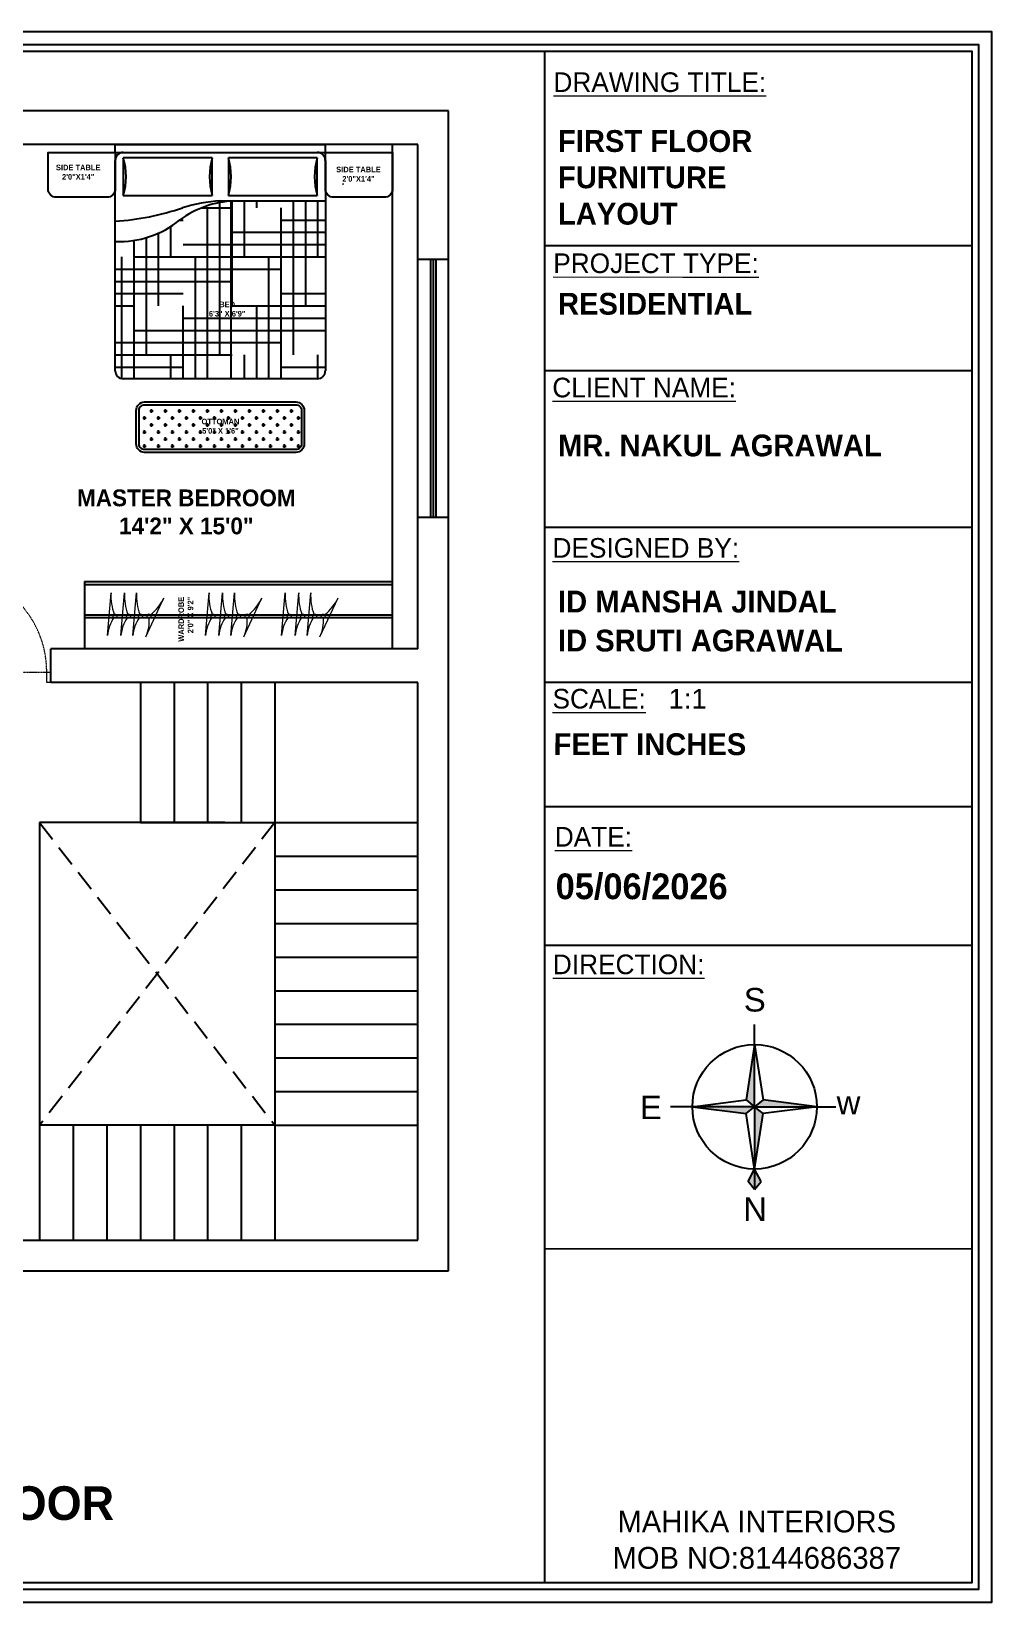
# Model space of a CAD drawing. Header units: inches. Extents: x -2624 to 3682, y -673 to 3670.
# Drawn here: x 1310 to 1653, y -673 to -112 of the extents above; entities that cross this region are included whole.
import ezdxf

# ---------------------------------------------------------------- set-up
doc = ezdxf.new("R2010")
doc.units = ezdxf.units.IN
doc.header["$MEASUREMENT"] = 0
for name, pattern in [('AUDIT_D_060311083008-3', [0]), ('DASHED2', [0.375, 0.25, -0.125]), ('HIDDEN', [0.375, 0.25, -0.125])]:
    doc.linetypes.add(name, pattern=pattern)
for name, color, linetype in [('A-DOOR', 251, 'AUDIT_D_060311083008-3'), ('A-Door-Frame', 1, 'Continuous'), ('A-Door-Swing', 8, 'HIDDEN'), ('ELE', 5, 'Continuous'), ('IEL-HATCH-002', 7, 'Continuous'), ('TEFRİŞ', 11, 'Continuous')]:
    doc.layers.add(name, color=color, linetype=linetype)
doc.layers.add('FURNI', color=140, linetype='Continuous', lineweight=18)
doc.layers.add('Furniture', color=251, linetype='Continuous', lineweight=18)
doc.styles.add('HEMI', font='stylu.ttf')
doc.styles.add('regular', font='swissl.ttf')
doc.styles.get("Standard").update_dxf_attribs({"font": 'arial.ttf'})
pattern_1 = [(90, (16.9, 0), (-744, 744), [744, -744]), (90, (140.9, 0), (-744, 744), [744, -744]), (90, (264.9, 0), (-744, 744), [744, -744]), (90, (388.9, 0), (-744, 744), [744, -744]), (90, (512.9, 0), (-744, 744), [744, -744]), (90, (636.9, 0), (-744, 744), [744, -744]), (90, (760.9, 0), (-744, 744), [744, -744]), (0, (16.9, 744), (744, -744), [744, -744]), (0, (16.9, 868), (744, -744), [744, -744]), (0, (16.9, 992), (744, -744), [744, -744]), (0, (16.9, 1116), (744, -744), [744, -744]), (0, (16.9, 1240), (744, -744), [744, -744]), (0, (16.9, 1364), (744, -744), [744, -744]), (0, (16.9, 1488), (744, -744), [744, -744])]

# ---------------------------------------------------------------- blocks, each defined once
blk = doc.blocks.new('*U24')
at = {"layer": 'A-Door-Frame', "lineweight": 5}
for p, q in [((0, -100), (0, 0)), ((1064, -100), (1064, 0))]:
    blk.add_line(p, q, dxfattribs=at)
for points in [[(0, -100), (40, -100), (40, 0), (0, 0)], [(1064, -100), (1024, -100), (1024, 0), (1064, 0)]]:
    blk.add_lwpolyline(points, dxfattribs=at)
at = {"layer": 'A-Door-Swing', "linetype": 'DASHED2', "lineweight": 5}
blk.add_line((49, 0), (1032, 0), dxfattribs=at)
blk.add_lwpolyline([(40, 0), (40, 984), (80, 984), (80, 0)], close=True, dxfattribs=at)
blk.add_arc((40, 0), 984, 360, 90, dxfattribs=at)
blk = doc.blocks.new('db')
at = {"layer": 'IEL-HATCH-002', "transparency": 33554687}
h = blk.add_hatch(dxfattribs=at)
h.set_pattern_fill('AR-PARQ1', color=253, scale=62)
h.set_pattern_definition(pattern_1)
h.paths.add_polyline_path([(3316.83, 804.31), (3284.13, 804.31, 0.147224), (3264.9, 797.58, -0.185244), (3241.83, 789.83), (3241.83, 743.73, 0.414214), (3244.71, 740.84), (3313.94, 740.84, 0.414214), (3316.83, 743.73)])
h = blk.add_hatch(dxfattribs=at)
h.set_pattern_fill('AR-PARQ1', color=253, scale=62)
h.set_pattern_definition(pattern_1)
h.paths.add_polyline_path([(3316.83, 804.31), (3284.13, 804.31, 0.147224), (3264.9, 797.58, -0.185244), (3241.83, 789.83), (3241.83, 743.73, 0.414214), (3244.71, 740.84), (3313.94, 740.84, 0.414214), (3316.83, 743.73)])
h = blk.add_hatch(dxfattribs=at)
h.set_pattern_fill('HOUND', color=33, scale=70)
h.set_pattern_definition([(0, (16.908, 0), (17.5, 4.375), [70, -35]), (90, (16.908, 0), (-4.375, -17.5), [70, -35])])
h.paths.add_polyline_path([(3316.83, 804.31), (3284.13, 804.31, 0.147224), (3264.9, 797.58, -0.185244), (3241.83, 789.83), (3241.83, 743.73, 0.414214), (3244.71, 740.84), (3313.94, 740.84, 0.414214), (3316.83, 743.73)])
at = {"color": 0, "linetype": 'ByBlock'}
for p, q in [((3241.83, 824.5), (3316.83, 824.5)), ((3241.83, 821.61), (3241.83, 824.5)), ((3316.83, 821.61), (3316.83, 824.5)), ((3241.83, 821.61), (3316.83, 821.61)), ((3241.83, 743.73), (3241.83, 818.73)), ((3244.71, 819.69), (3244.71, 806.23)), ((3276.44, 819.69), (3244.71, 819.69)), ((3276.44, 806.23), (3276.44, 819.69)), ((3313.94, 819.69), (3282.21, 819.69)), ((3282.21, 819.69), (3282.21, 806.23)), ((3313.94, 806.23), (3313.94, 819.69)), ((3316.83, 818.73), (3316.83, 743.73)), ((3244.71, 806.23), (3276.44, 806.23)), ((3279.33, 804.31), (3316.83, 804.31)), ((3282.21, 806.23), (3313.94, 806.23)), ((3313.94, 740.84), (3244.71, 740.84))]:
    blk.add_line(p, q, dxfattribs=at)
for centre, radius, start, end in [((3244.71, 818.73), 2.88, 90, 180), ((3221.63, 812.96), 24.04, 343.7398, 16.2602), ((3299.52, 812.96), 24.04, 163.7398, 196.2602), ((3259.13, 812.96), 24.04, 343.7398, 16.2602), ((3337.02, 812.96), 24.04, 163.7398, 196.2602), ((3313.94, 818.73), 2.88, 0, 90), ((3236.62, 885.64), 88.69, 273.3665, 289.2534), ((3285.7, 768.99), 35.35, 92.5398, 126.0403), ((3282.65, 746.81), 57.59, 93.3065, 106.9429), ((3243.27, 823.78), 33.98, 267.5673, 309.5461), ((3244.71, 743.73), 2.88, 180, 270), ((3313.94, 743.73), 2.88, 270, 0)]:
    blk.add_arc(centre, radius, start, end, dxfattribs=at)
blk = doc.blocks.new('dbs')
for points in [[(3241.83, 821.61), (3241.83, 808.61, -0.414214), (3238.83, 805.61), (3220.83, 805.61, -0.414214), (3217.83, 808.61), (3217.83, 821.61)], [(3340.83, 821.61), (3340.83, 808.61, -0.414214), (3337.83, 805.61), (3319.83, 805.61, -0.414214), (3316.83, 808.61), (3316.83, 821.61)]]:
    blk.add_lwpolyline(points, format="xyb", close=True)
at = {"layer": 'TEFRİŞ', "color": 252, "linetype": 'Continuous', "true_color": 0x939598}
for p, q in [((3322.99, 810.57), (3323.03, 810.44)), ((3322.99, 810.57), (3323.03, 810.44)), ((3323.03, 810.44), (3323.08, 810.31)), ((3323.03, 810.44), (3323.08, 810.31)), ((3323.08, 810.31), (3323.12, 810.17)), ((3323.08, 810.31), (3323.12, 810.17))]:
    blk.add_line(p, q, dxfattribs=at)
blk.add_blockref('db', (0, 0))
blk = doc.blocks.new('rwg')
at = {"layer": 'IEL-HATCH-002', "true_color": 0xe4d6c8, "transparency": 33554687}
h = blk.add_hatch(dxfattribs=at)
h.set_pattern_fill('CROSS', color=254, scale=10)
h.paths.add_polyline_path([(3306.8, 731.61, 0.414214), (3304.8, 733.61), (3250.8, 733.61, 0.414214), (3248.8, 731.61), (3248.8, 719.61, 0.414214), (3250.8, 717.61), (3304.8, 717.61, 0.414214), (3306.8, 719.61)])
for points in [[(3307.8, 731.61), (3307.8, 719.61, -0.414214), (3304.8, 716.61), (3250.8, 716.61, -0.414214), (3247.8, 719.61), (3247.8, 731.61, -0.414214), (3250.8, 734.61), (3304.8, 734.61, -0.414214)], [(3306.8, 731.61), (3306.8, 719.61, -0.414214), (3304.8, 717.61), (3250.8, 717.61, -0.414214), (3248.8, 719.61), (3248.8, 731.61, -0.414214), (3250.8, 733.61), (3304.8, 733.61, -0.414214)]]:
    blk.add_lwpolyline(points, format="xyb", close=True)
blk = doc.blocks.new('EGE')
at = {"layer": 'ELE', "true_color": 0x000000}
h = blk.add_hatch(color=18, dxfattribs=at)
h.paths.add_polyline_path([(1993.83, 1248.18), (1998.31, 1244.55), (1998.31, 1277.68)])
h.paths.add_polyline_path([(1965.19, 1244.55), (1993.83, 1240.93), (1998.31, 1244.55)])
h.paths.add_polyline_path([(1998.31, 1211.43), (2002.8, 1240.93), (1998.31, 1244.55)])
h.paths.add_polyline_path([(2002.8, 1248.18), (1998.31, 1244.55), (2031.44, 1244.55)])
at = {"layer": 'ELE', "true_color": 0xed1f24}
h = blk.add_hatch(color=240, dxfattribs=at)
h.paths.add_polyline_path([(1998.31, 1200.54), (2001.75, 1204.79), (1998.31, 1211.43)])
h.paths.add_polyline_path([(1994.88, 1204.79), (1998.31, 1200.54), (1998.31, 1211.43)])
at = {"layer": 'ELE', "color": 18, "true_color": 0x000000}
for p, q in [((1998.31, 1277.68), (1998.31, 1288.26)), ((1998.31, 1277.68), (1993.83, 1248.18)), ((1998.31, 1277.68), (2002.8, 1248.18)), ((1998.31, 1244.55), (1998.31, 1277.68)), ((1965.19, 1244.55), (1993.83, 1248.18)), ((1993.83, 1248.18), (1998.31, 1244.55)), ((2002.8, 1248.18), (1998.31, 1244.55)), ((2031.44, 1244.55), (2002.8, 1248.18)), ((1965.19, 1244.55), (1953.58, 1244.55)), ((1965.19, 1244.55), (1953.58, 1244.55)), ((1965.19, 1244.55), (1993.83, 1240.93)), ((1998.31, 1244.55), (1965.19, 1244.55)), ((1993.83, 1240.93), (1998.31, 1244.55)), ((1998.31, 1211.43), (1993.83, 1240.93)), ((1998.31, 1244.55), (1998.31, 1211.43)), ((2002.8, 1240.93), (1998.31, 1244.55)), ((1998.31, 1244.55), (2031.44, 1244.55)), ((1998.31, 1211.43), (2002.8, 1240.93)), ((2031.44, 1244.55), (2002.8, 1240.93)), ((2031.44, 1244.55), (2041.47, 1244.55)), ((2031.44, 1244.55), (2041.47, 1244.55))]:
    blk.add_line(p, q, dxfattribs=at)
at = {"layer": 'ELE', "color": 240, "true_color": 0xed1f24}
for p, q in [((1994.88, 1204.79), (1998.31, 1211.43)), ((1998.31, 1200.54), (1994.88, 1204.79)), ((2001.75, 1204.79), (1998.31, 1211.43)), ((1998.31, 1211.43), (1998.31, 1200.54)), ((1998.31, 1200.54), (2001.75, 1204.79))]:
    blk.add_line(p, q, dxfattribs=at)
at = {"layer": 'ELE', "color": 18, "true_color": 0x000000}
blk.add_circle((1998.31, 1244.55), 33.13, dxfattribs=at)
for s, p in [('S', (1992.54, 1295.21)), ('E', (1937.25, 1237.95)), ('w', (2041.95, 1240.51))]:
    blk.add_text(s, height=12.54, dxfattribs=at).set_placement(p)
at = {"layer": 'ELE', "color": 240, "true_color": 0xed1f24}
blk.add_text('N', height=12.54, dxfattribs=at).set_placement((1992.21, 1183.78))
blk = doc.blocks.new('46u46 u')
at = {"layer": 'Furniture', "color": 133, "lineweight": -2, "true_color": 0x84cdcc}
for p, q in [((1719223.22, 5855.25), (1719238.43, 5853.97)), ((1719223.22, 5850.43), (1719238.43, 5849.14)), ((1719223.22, 5846.14), (1719238.43, 5844.86)), ((1719222.81, 5841.56), (1719236.62, 5835.07))]:
    blk.add_line(p, q, dxfattribs=at)
for centre in [(1719230.18, 5852.56), (1719230.18, 5847.73), (1719230.18, 5843.45), (1719230.18, 5840.42)]:
    blk.add_circle(centre, 0.673, dxfattribs=at)
for centre, radius, start, end in [((1719222.13, 5842.1), 13.19, 55.3487, 85.2486), ((1719237.35, 5835.38), 18.62, 86.6903, 110.6016), ((1719222.13, 5837.28), 13.19, 55.3487, 85.2486), ((1719237.35, 5830.56), 18.62, 86.6903, 110.6016), ((1719222.13, 5833), 13.19, 55.3487, 85.2486), ((1719237.35, 5826.27), 18.62, 86.6903, 110.6016), ((1719228.44, 5853.49), 13.19, 244.7514, 274.6513), ((1719244.98, 5851.7), 18.62, 219.3984, 243.3097)]:
    blk.add_arc(centre, radius, start, end, dxfattribs=at)

msp = doc.modelspace()

# ---------------------------------------------------------------- linework, layer by layer
at = {"color": 18, "true_color": 0x000000}
for p, q in [((1459.17, -140.36), (978.17, -140.36)), ((1459.17, -554.36), (1459.17, -140.36)), ((1448.17, -152.36), (1278.17, -152.36)), ((1439.17, -332.36), (1439.17, -152.36)), ((1448.17, -193.36), (1448.17, -152.36)), ((1448.17, -285.36), (1448.17, -193.36)), ((1448.17, -193.36), (1459.17, -193.36)), ((1448.17, -332.36), (1448.17, -285.36)), ((1448.17, -285.36), (1459.17, -285.36)), ((1329.17, -308.36), (1439.17, -308.36)), ((1329.17, -308.36), (1329.17, -332.36)), ((1329.17, -309.36), (1439.17, -309.36)), ((1439.17, -332.36), (1439.17, -308.36)), ((1448.17, -332.36), (1317.17, -332.36)), ((1317.17, -344.36), (1317.17, -332.36)), ((1349.17, -344.36), (1317.17, -344.36)), ((1349.17, -344.36), (1349.17, -394.36)), ((1448.17, -344.36), (1349.17, -344.36)), ((1361.17, -344.36), (1361.17, -394.36)), ((1373.17, -344.36), (1373.17, -394.36)), ((1385.17, -344.36), (1385.17, -394.36)), ((1397.17, -344.36), (1397.17, -394.36)), ((1448.17, -543.36), (1448.17, -344.36)), ((1379.35, -394.36), (1313.17, -394.36)), ((1313.17, -394.36), (1313.17, -502.36)), ((1349.17, -394.36), (1397.17, -394.36)), ((1397.17, -394.36), (1448.17, -394.36)), ((1397.17, -394.36), (1397.17, -502.36)), ((1397.17, -406.36), (1448.17, -406.36)), ((1397.17, -418.36), (1448.17, -418.36)), ((1397.17, -430.36), (1448.17, -430.36)), ((1397.17, -442.36), (1448.17, -442.36)), ((1397.17, -454.36), (1448.17, -454.36)), ((1397.17, -466.36), (1448.17, -466.36)), ((1397.17, -478.36), (1448.17, -478.36)), ((1397.17, -490.36), (1448.17, -490.36)), ((1313.17, -502.36), (1313.17, -543.36)), ((1397.17, -502.36), (1313.17, -502.36)), ((1325.17, -502.36), (1325.17, -543.36)), ((1337.17, -502.36), (1337.17, -543.36)), ((1349.17, -502.36), (1349.17, -543.36)), ((1361.17, -502.36), (1361.17, -543.36)), ((1373.17, -502.36), (1373.17, -543.36)), ((1385.17, -502.36), (1385.17, -543.36)), ((1397.17, -502.36), (1448.17, -502.36)), ((1397.17, -502.36), (1397.17, -543.36)), ((1270.17, -543.36), (1448.17, -543.36)), ((1081.17, -554.36), (1459.17, -554.36))]:
    msp.add_line(p, q, dxfattribs=at)
at = {"color": 143, "true_color": 0x7aafdf}
for p, q in [((1452.67, -193.36), (1452.67, -285.36)), ((1453.67, -193.36), (1453.67, -285.36)), ((1454.67, -193.36), (1454.67, -285.36))]:
    msp.add_line(p, q, dxfattribs=at)
at = {"color": 9, "true_color": 0xc7c8ca}
for p, q in [((1439.17, -320.36), (1329.17, -320.36)), ((1439.17, -321.36), (1329.17, -321.36))]:
    msp.add_line(p, q, dxfattribs=at)
at = {"color": 252, "linetype": 'DASHED2', "ltscale": 30, "true_color": 0x939598}
for p, q in [((1313.17, -394.36), (1397.17, -502.36)), ((1397.17, -394.36), (1313.17, -502.36))]:
    msp.add_line(p, q, dxfattribs=at)
at = {"layer": 'FURNI', "color": 18, "lineweight": 25, "true_color": 0x000000}
for p, q in [((1493.44, -119.06), (1493.44, -665.7)), ((1493.39, -188.39), (1645.97, -188.39)), ((1493.39, -233.1), (1645.97, -233.1)), ((1493.39, -288.99), (1645.97, -288.99)), ((1493.39, -344.25), (1645.97, -344.25)), ((1493.39, -388.67), (1645.97, -388.67)), ((1493.39, -438.16), (1645.97, -438.16)), ((1493.44, -546.39), (1646.02, -546.46))]:
    msp.add_line(p, q, dxfattribs=at)
for points in [[(868.46, -672.7), (868.46, -112.06), (1653.03, -112.06), (1653.03, -672.7)], [(873.13, -668.03), (873.13, -116.73), (1648.36, -116.73), (1648.36, -668.03)], [(875.46, -665.7), (875.46, -119.06), (1646.02, -119.06), (1646.02, -665.7)]]:
    msp.add_lwpolyline(points, close=True, dxfattribs=at)

# ---------------------------------------------------------------- block references
for name, p in [('dbs', (-1901.65, -976.86)), ('rwg', (-1900.13, -978.88))]:
    msp.add_blockref(name, p)
at = {"lineweight": 9, "rotation": 90}
for p in [(7192.64, -1719550.85), (7227.62, -1719550.85), (7254.82, -1719550.85)]:
    msp.add_blockref('46u46 u', p, dxfattribs=at)
at = {"color": 18, "true_color": 0x000000, "xscale": 0.6706807498782346, "yscale": 0.6706807498782346, "zscale": 0.6706807498782346}
msp.add_blockref('EGE', (228.21, -1330.47), dxfattribs=at)
at = {"layer": 'A-DOOR', "lineweight": 5, "xscale": 0.03666666666666651, "yscale": 0.03666666666666651, "zscale": 0.03666666666666651}
msp.add_blockref('*U24', (1278.17, -340.69), dxfattribs=at)

# ---------------------------------------------------------------- texts
at = {"lineweight": 15, "attachment_point": 1, "rotation": 359.9906}
for s, insert, char_height, width, style in [('{\\LDRAWING TITLE:}', (1496.61, -126.66), 7.003, 77.9744, 'HEMI'), ('{\\fStylus BT|b1|i0|c0|p34;FIRST FLOOR FURNITURE LAYOUT}', (1498.24, -147.27), 7.7811, 103.2039, 'HEMI'), ('{\\LPROJECT TYPE:}', (1496.55, -191.28), 7.003, 73.5607, 'HEMI'), ('{\\fStylus BT|b1|i0|c0|p34;RESIDENTIAL}', (1498.24, -205.34), 7.7811, 103.2039, 'HEMI'), ('{\\LCLIENT NAME:}', (1496.22, -235.63), 7.003, 72.357, 'HEMI'), ('{\\fStylus BT|b1|i0|c0|p34;MR. NAKUL AGRAWAL}', (1498.24, -255.89), 7.7811, 114.4707, 'HEMI'), ('{\\LDESIGNED BY:}', (1496.28, -292.85), 7.003, 73.9784, 'HEMI'), ('{\\fStylus BT|b1|i0|c0|p34;ID MANSHA JINDAL}', (1498.24, -311.61), 7.7811, 103.2039, 'HEMI'), ('{\\fStylus BT|b1|i0|c0|p34;ID SRUTI AGRAWAL}', (1498.24, -325.53), 7.7811, 103.2039, 'HEMI'), ('{\\LSCALE:}', (1496.28, -346.66), 7.003, 54.1679, 'HEMI'), ('1:1', (1537.72, -346.66), 7.003, 27.8427, 'regular'), ('{\\fStylus BT|b1|i0|c0|p34;FEET INCHES}', (1496.65, -362.5), 7.7811, 103.2039, 'HEMI'), ('{\\LDATE:}', (1497.09, -395.94), 7.003, 54.1679, 'HEMI'), ('{\\fStylus BT|b1|i0|c0|p34;05/06/2026}', (1497.41, -412.53), 9.1711, 70.9382, 'HEMI'), ('{\\LDIRECTION:}', (1496.4, -441.46), 7.003, 54.1679, 'HEMI'), ('\\pxqc;MAHIKA INTERIORS\\PMOB NO:8144686387', (1503.24, -639.87), 7.7811, 131.9315, 'HEMI')]:
    msp.add_mtext(s, dxfattribs=dict(at, insert=insert, char_height=char_height, width=width, style=style))
at = {"color": 177, "lineweight": 5, "true_color": 0x293189, "char_height": 2, "width": 20.6121, "attachment_point": 3, "style": 'HEMI'}
for s, insert, rotation in [('\\pxqc;{\\fStylus BT|b1|i0|c0|p34;SIDE TABLE\\P2\'0"X1\'4"}', (1337.26, -159.6), 0.0094), ('\\pxqc;{\\fStylus BT|b1|i0|c0|p34;SIDE TABLE\\P2\'0"X1\'4"}', (1437.31, -160.33), 0.0094), ('\\pxqc;{\\fStylus BT|b1|i0|c0|p34;BED\\P6\'3" X 6\'9"}', (1390.43, -208.46), 0.0094), ('\\pxqc;{\\fStylus BT|b1|i0|c0|p34;OTTOMAN\\P5\'0" X 1\'6"}', (1388.04, -250.26), 0.0094), ('{\\fStylus BT|b1|i0|c0|p34;WARDROBE\\P2\'0" X 9\'2"}', (1362.7, -313.8), 90.0094)]:
    msp.add_mtext(s, dxfattribs=dict(at, insert=insert, rotation=rotation))
at = {"color": 1, "lineweight": 5, "attachment_point": 1, "rotation": 359.9906, "style": 'HEMI'}
for s, insert, char_height, width in [('\\pxqc;{\\fStylus BT|b1|i0|c0|p34;MASTER BEDROOM\\P14\'2" X 15\'0"}', (1303.82, -275.5), 6, 123.4638), ('{\\fStylus BT|b1|i0|c0|p34;FIRST FLOOR}', (1232.79, -631.19), 12, 207.9054)]:
    msp.add_mtext(s, dxfattribs=dict(at, insert=insert, char_height=char_height, width=width))

doc.saveas('drawing.dxf')
